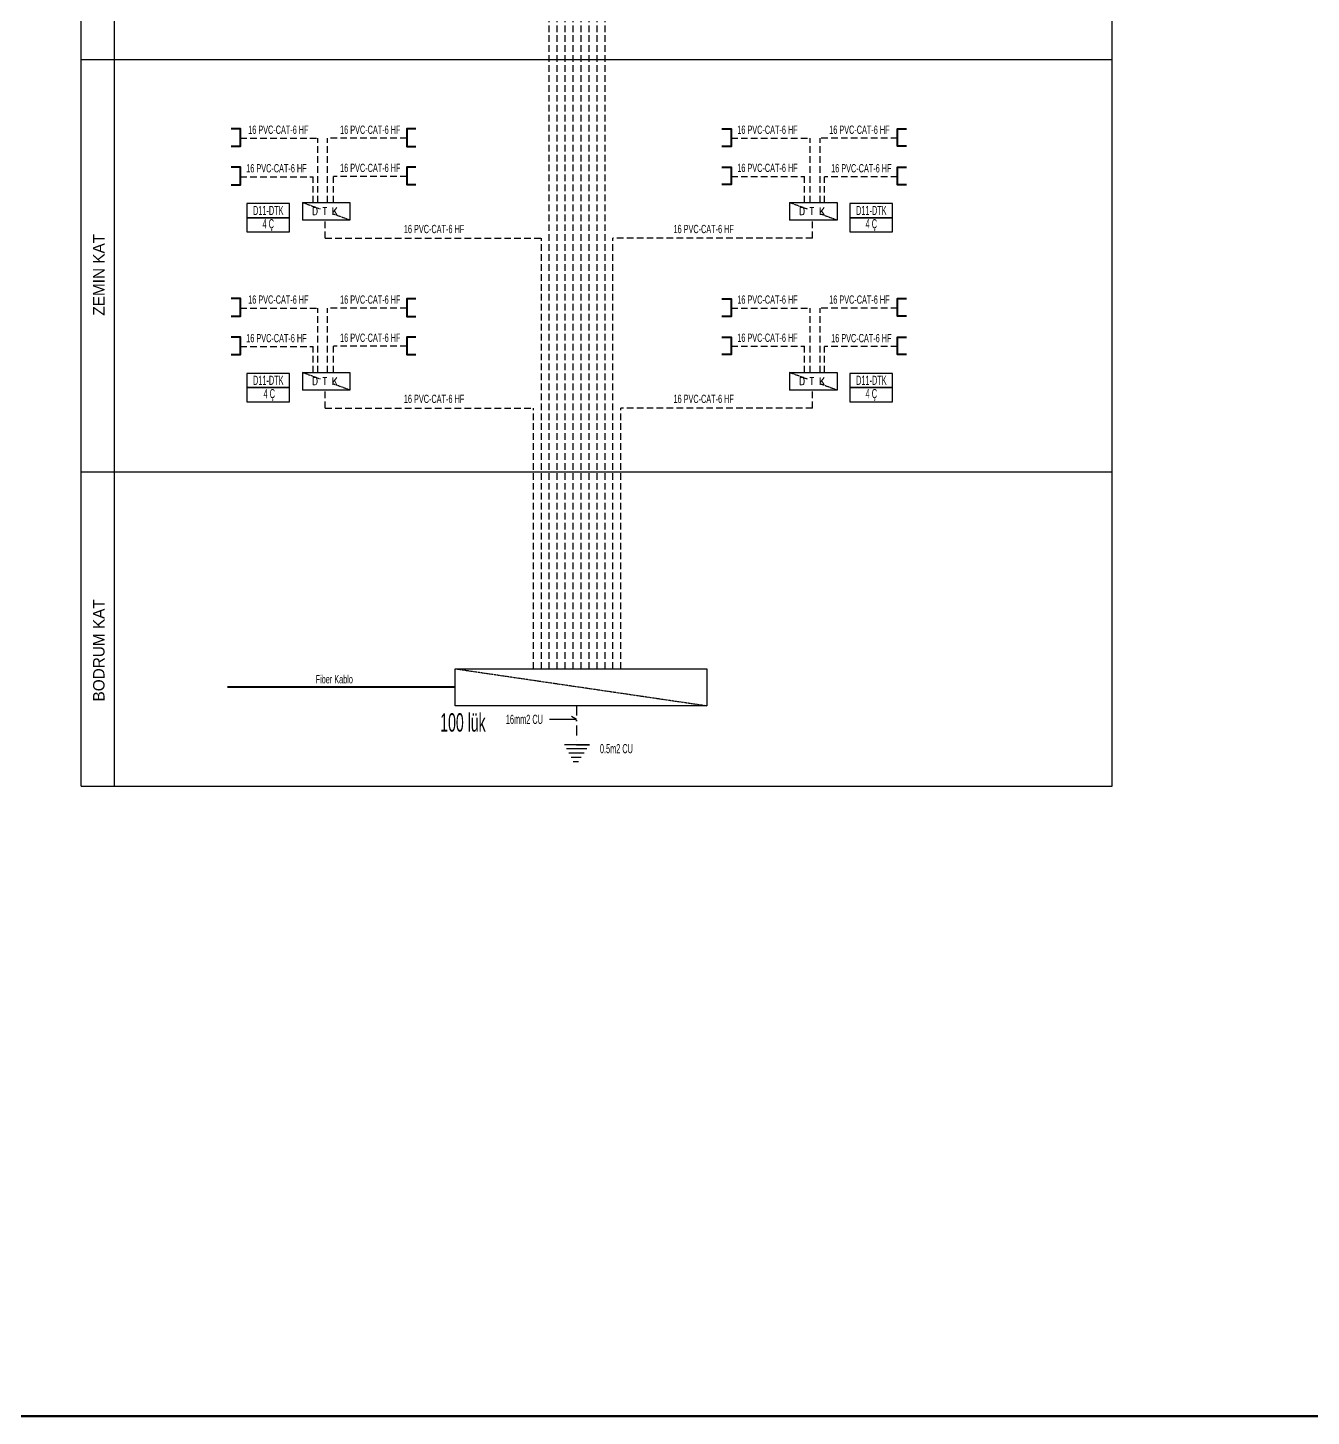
# Model space of a CAD drawing. Header units: millimetres. Extents: x 1852829 to 1882754, y -270850 to -231658.
# Drawn here: x 1876025 to 1877960, y -260468 to -258375 of the extents above; entities that cross this region are included whole.
import ezdxf
from ezdxf.enums import TextEntityAlignment as Align

# ---------------------------------------------------------------- set-up
doc = ezdxf.new("R2010")
doc.units = ezdxf.units.MM
for name, pattern in [('CONTINOUS', [0]), ('CONTINU', [0]), ('DASHDOT', [1, 0.5, -0.25, 0, -0.25]), ('DASHED2', [0.375, 0.25, -0.125]), ('DUZ', [0]), ('HIDDEN', [0.375, 0.25, -0.125])]:
    doc.linetypes.add(name, pattern=pattern)
for name, color, linetype in [('00-TABLO-ADI', 2, 'Continuous'), ('00-TEL-HAT', 3, 'Continuous'), ('00-TELEFON', 3, 'Continuous'), ('E_PRİZ', 3, 'Continuous'), ('TELEFON-', 6, 'Continuous'), ('TELEFON-YAZI', 2, 'Continuous'), ('YAZI7', 2, 'Continuous'), ('YAZI8', 2, 'Continuous')]:
    doc.layers.add(name, color=color, linetype=linetype)
doc.layers.add('a_çerçeve_line', color=7, linetype='Continuous', lineweight=50)
doc.layers.add('Telefon', color=2, linetype='CONTINOUS', lineweight=40)
doc.styles.add('ALP', font='arial.ttf')
doc.styles.add('ERAY', font='romanstw.shx', dxfattribs={"width": 0.8, "height": 20})
doc.styles.add('TL', font='arial.ttf', dxfattribs={"height": 20})
doc.styles.add('YAZI-1', font='wturkce.shx')

# ---------------------------------------------------------------- blocks, each defined once
blk = doc.blocks.new('DTKKKK')
at = {"color": 6}
for p, q in [((-37.1, 27.5), (-37.1, 0)), ((-37.1, 27.5), (37.1, 27.5)), ((37.1, 27.5), (37.1, 0)), ((37.1, 0), (-37.1, 0))]:
    blk.add_line(p, q, dxfattribs=at)
at = {"color": 2, "linetype": 'DASHED2', "lineweight": 30, "ltscale": 5}
for p, q in [((-8.9, 17.1), (-37.1, 27.5)), ((37.1, 0), (11.1, 9.6))]:
    blk.add_line(p, q, dxfattribs=at)
at = {"color": 2, "style": 'ERAY', "width": 0.9}
blk.add_text('D T K', height=11.55, dxfattribs=at).set_placement((-22, 8.3))
blk = doc.blocks.new('TELEFON PRIZI')
at = {"layer": 'Telefon', "linetype": 'CONTINU'}
blk.add_lwpolyline([(13.2, 13.9), (13.2, 0), (-13.2, 0), (-13.2, 13.9)], dxfattribs=at)

msp = doc.modelspace()

# ---------------------------------------------------------------- linework, layer by layer
at = {"layer": '00-TABLO-ADI', "color": 2, "linetype": 'Continuous', "elevation": 0}
for points in [[(1876355.1, -258661.1), (1876419.1, -258661.1), (1876419.1, -258639.8), (1876355.1, -258639.8)], [(1877264.4, -258661.1), (1877328.4, -258661.1), (1877328.4, -258639.8), (1877264.4, -258639.8)], [(1876355.1, -258682.5), (1876419.1, -258682.5), (1876419.1, -258661.1), (1876355.1, -258661.1)], [(1877264.4, -258682.5), (1877328.4, -258682.5), (1877328.4, -258661.1), (1877264.4, -258661.1)], [(1876355.1, -258917.2), (1876419.1, -258917.2), (1876419.1, -258895.9), (1876355.1, -258895.9)], [(1877264.4, -258917.2), (1877328.4, -258917.2), (1877328.4, -258895.9), (1877264.4, -258895.9)], [(1876355.1, -258938.6), (1876419.1, -258938.6), (1876419.1, -258917.2), (1876355.1, -258917.2)], [(1877264.4, -258938.6), (1877328.4, -258938.6), (1877328.4, -258917.2), (1877264.4, -258917.2)]]:
    msp.add_lwpolyline(points, close=True, dxfattribs=at)
at = {"layer": '00-TEL-HAT', "color": 7, "linetype": 'HIDDEN', "ltscale": 5}
msp.add_line((1876669.1, -259341), (1877048.5, -259396.7), dxfattribs=at)
at = {"layer": 'a_çerçeve_line'}
msp.add_line((1880070, -260468), (1872122.8, -260468), dxfattribs=at)
at = {"layer": 'E_PRİZ', "color": 7, "linetype": 'DUZ'}
for q in [(1876811.2, -259417.6), (1876844.2, -259412.9)]:
    msp.add_line((1876852.2, -259417.6), q, dxfattribs=at)
at = {"layer": 'E_PRİZ', "color": 6, "linetype": 'DUZ', "elevation": 0}
msp.add_lwpolyline([(1876669.1, -259396.7), (1876669.1, -259341), (1877048.5, -259341), (1877048.5, -259396.7)], close=True, dxfattribs=at)
at = {"layer": 'Telefon', "color": 1}
msp.add_line((1876669.1, -259368.9), (1876325.7, -259368.9), dxfattribs=at)
at = {"layer": 'TELEFON-', "linetype": 'HIDDEN', "ltscale": 40}
for p, q in [((1876847, -259341), (1876847, -257553.1, 0)), ((1876859, -259341), (1876859, -257553.1, 0)), ((1876835, -259341), (1876835, -257809.2, 0)), ((1876871, -259341), (1876871, -257809.2, 0)), ((1876823, -259341), (1876823, -258108.2)), ((1876883, -259341), (1876883, -258108.2)), ((1876811, -259341), (1876811, -258364.3)), ((1876895, -259341), (1876895, -258364.3)), ((1876345.1, -258541.1), (1876461.8, -258541.1)), ((1876461.8, -258638.2), (1876461.8, -258541.1)), ((1876595.9, -258541.1), (1876476.7, -258541.1)), ((1876476.7, -258638.2), (1876476.7, -258541.1)), ((1877085.1, -258541.1), (1877204.3, -258541.1)), ((1877204.3, -258638.2), (1877204.3, -258541.1)), ((1877335.9, -258541.1), (1877219.2, -258541.1)), ((1877219.2, -258638.2), (1877219.2, -258541.1)), ((1876345.1, -258599.2), (1876454.9, -258599.2)), ((1876454.9, -258638.2), (1876454.9, -258599.2)), ((1876485.3, -258638.2), (1876485.3, -258598.6)), ((1876595.9, -258598.6), (1876485.3, -258598.6)), ((1877085.1, -258598.6), (1877195.7, -258598.6)), ((1877195.7, -258638.2), (1877195.7, -258598.6)), ((1877335.9, -258599.2), (1877226.1, -258599.2)), ((1877226.1, -258638.2), (1877226.1, -258599.2)), ((1876473.2, -258691.9), (1876473.2, -258664.8)), ((1877207.8, -258691.9), (1877207.8, -258664.8)), ((1876473.2, -258691.9), (1876799, -258691.9, 0)), ((1876799, -259341), (1876799, -258691.9)), ((1876907, -259341), (1876907, -258691.9)), ((1877207.8, -258691.9), (1876907, -258691.9, 0)), ((1876345.1, -258797.2), (1876461.8, -258797.2)), ((1876461.8, -258894.3), (1876461.8, -258797.2)), ((1876595.9, -258797.2), (1876476.7, -258797.2)), ((1876476.7, -258894.3), (1876476.7, -258797.2)), ((1877085.1, -258797.2), (1877204.3, -258797.2)), ((1877204.3, -258894.3), (1877204.3, -258797.2)), ((1877335.9, -258797.2), (1877219.2, -258797.2)), ((1877219.2, -258894.3), (1877219.2, -258797.2)), ((1876345.1, -258855.4), (1876454.9, -258855.4)), ((1876454.9, -258894.3), (1876454.9, -258855.4)), ((1876485.3, -258894.3), (1876485.3, -258854.7)), ((1876595.9, -258854.7), (1876485.3, -258854.7)), ((1877085.1, -258854.7), (1877195.7, -258854.7)), ((1877195.7, -258894.3), (1877195.7, -258854.7)), ((1877335.9, -258855.4), (1877226.1, -258855.4)), ((1877226.1, -258894.3), (1877226.1, -258855.4)), ((1876473.2, -258948), (1876473.2, -258921)), ((1877207.8, -258948), (1877207.8, -258921)), ((1876473.2, -258948), (1876787, -258948, 0)), ((1876787, -259341), (1876787, -258948)), ((1876919, -259341), (1876919, -258948)), ((1877207.8, -258948), (1876919, -258948, 0))]:
    msp.add_line(p, q, dxfattribs=at)
at = {"layer": 'YAZI7', "linetype": 'DUZ'}
msp.add_line((1876154.8, -257283.4), (1876154.8, -259517.9), dxfattribs=at)
at = {"layer": 'YAZI7', "color": 7, "linetype": 'DASHDOT', "ltscale": 30}
msp.add_line((1876852.2, -259396.7), (1876852.2, -259455.5), dxfattribs=at)
at = {"layer": 'YAZI7', "color": 2}
for p, q in [((1876871.6, -259455.5), (1876833.7, -259455.5)), ((1876852, -259455.5), (1876871.6, -259455.5)), ((1876867.5, -259461.9), (1876837.1, -259461.9)), ((1876863.3, -259468.4), (1876840.4, -259468.4)), ((1876859.2, -259474.9), (1876843.8, -259474.9)), ((1876855, -259481.4), (1876847.2, -259481.4))]:
    msp.add_line(p, q, dxfattribs=at)
at = {"layer": 'YAZI8', "linetype": 'Continuous'}
for p, q in [((1876105.2, -259517.9), (1876105.2, -257283.4)), ((1877659.7, -259517.9), (1877659.7, -257283.4)), ((1876105.2, -258422.2), (1877659.7, -258422.2)), ((1876105.2, -259043.9), (1877659.7, -259043.9)), ((1876105.2, -259517.9), (1877659.7, -259517.9))]:
    msp.add_line(p, q, dxfattribs=at)

# ---------------------------------------------------------------- block references
at = {"layer": '00-TELEFON', "xscale": 0.9680611710064113, "yscale": 0.9680611710064113, "zscale": 0.9680611710064113}
for p in [(1876474.5, -258664.8), (1877209, -258664.8), (1876474.5, -258921), (1877209, -258921)]:
    msp.add_blockref('DTKKKK', p, dxfattribs=at)
at = {"layer": 'Telefon', "linetype": 'CONTINU', "xscale": -1}
for p, rotation in [((1876345.1, -258540), 90.00000000000007), ((1876595.9, -258540.4), 270.0000000000001), ((1876345.1, -258598.1), 90.00000000000007), ((1876595.9, -258597.9), 270.0000000000001), ((1876345.1, -258796.1), 90.00000000000007), ((1876595.9, -258796.6), 270.0000000000001), ((1876345.1, -258854.2), 90.00000000000007), ((1876595.9, -258854.1), 270.0000000000001)]:
    msp.add_blockref('TELEFON PRIZI', p, dxfattribs=dict(at, rotation=rotation))
at = {"layer": 'Telefon', "linetype": 'CONTINU'}
for p, rotation in [((1877085.1, -258540.4), 89.99999999999993), ((1877335.9, -258540), 269.9999999999999), ((1877085.1, -258597.9), 89.99999999999993), ((1877335.9, -258598.1), 269.9999999999999), ((1877085.1, -258796.6), 89.99999999999993), ((1877335.9, -258796.1), 269.9999999999999), ((1877085.1, -258854.1), 89.99999999999993), ((1877335.9, -258854.2), 269.9999999999999)]:
    msp.add_blockref('TELEFON PRIZI', p, dxfattribs=dict(at, rotation=rotation))

# ---------------------------------------------------------------- texts
at = {"layer": '00-TABLO-ADI', "color": 4, "linetype": 'Continuous', "lineweight": 60, "style": 'ALP', "width": 0.55}
for s, p in [('D11-DTK', (1876387.2, -258650)), ('D11-DTK', (1877296.6, -258650)), ('4 Ç', (1876387.2, -258672.1)), ('4 Ç', (1877296.6, -258672.1)), ('D11-DTK', (1876387.2, -258906.1)), ('D11-DTK', (1877296.6, -258906.1)), (' 4 Ç', (1876387.2, -258928.2)), ('4 Ç', (1877296.6, -258928.2))]:
    msp.add_text(s, height=13.83, dxfattribs=at).set_placement(p, align=Align.MIDDLE)
at = {"layer": 'TELEFON-YAZI', "color": 3, "style": 'TL', "text_generation_flag": 6, "width": 0.55}
for s, p in [('16 PVC-CAT-6 HF', (1876402.4, -258528.3)), ('16 PVC-CAT-6 HF', (1876541, -258528.3)), ('16 PVC-CAT-6 HF', (1877140, -258528.3)), ('16 PVC-CAT-6 HF', (1877278.6, -258528.3)), ('16 PVC-CAT-6 HF', (1876399.5, -258586.4)), ('16 PVC-CAT-6 HF', (1876541, -258585.8)), ('16 PVC-CAT-6 HF', (1877140, -258585.8)), ('16 PVC-CAT-6 HF', (1877281.5, -258586.4)), ('16 PVC-CAT-6 HF', (1876637.2, -258678)), ('16 PVC-CAT-6 HF', (1877043.8, -258678)), ('16 PVC-CAT-6 HF', (1876402.4, -258784.4)), ('16 PVC-CAT-6 HF', (1876541, -258784.4)), ('16 PVC-CAT-6 HF', (1877140, -258784.4)), ('16 PVC-CAT-6 HF', (1877278.6, -258784.4)), ('16 PVC-CAT-6 HF', (1876399.5, -258842.5)), ('16 PVC-CAT-6 HF', (1876541, -258841.9)), ('16 PVC-CAT-6 HF', (1877140, -258841.9)), ('16 PVC-CAT-6 HF', (1877281.5, -258842.5)), ('16 PVC-CAT-6 HF', (1876637.2, -258934.1)), ('16 PVC-CAT-6 HF', (1877043.8, -258934.1)), ('Fiber Kablo', (1876486.7, -259356.6))]:
    msp.add_text(s, height=12.5, rotation=180, dxfattribs=at).set_placement(p, align=Align.MIDDLE)
at = {"layer": 'YAZI7', "style": 'TL', "width": 0.55}
for s, height, p in [('100 lük', 27.66, (1876646.5, -259435.8)), ('16mm2 CU', 13.83, (1876745.5, -259424.2, 0)), ('0.5m2 CU', 13.83, (1876887.3, -259468.4))]:
    msp.add_text(s, height=height, dxfattribs=at).set_placement(p)
at = {"layer": 'YAZI8', "color": 4, "linetype": 'Continuous', "style": 'YAZI-1'}
for s, p in [('ZEMIN KAT', (1876131.6, -258747)), ('BODRUM KAT', (1876131.6, -259313.3))]:
    msp.add_text(s, height=17.29, rotation=90, dxfattribs=at).set_placement(p, align=Align.MIDDLE)

doc.saveas('drawing.dxf')
